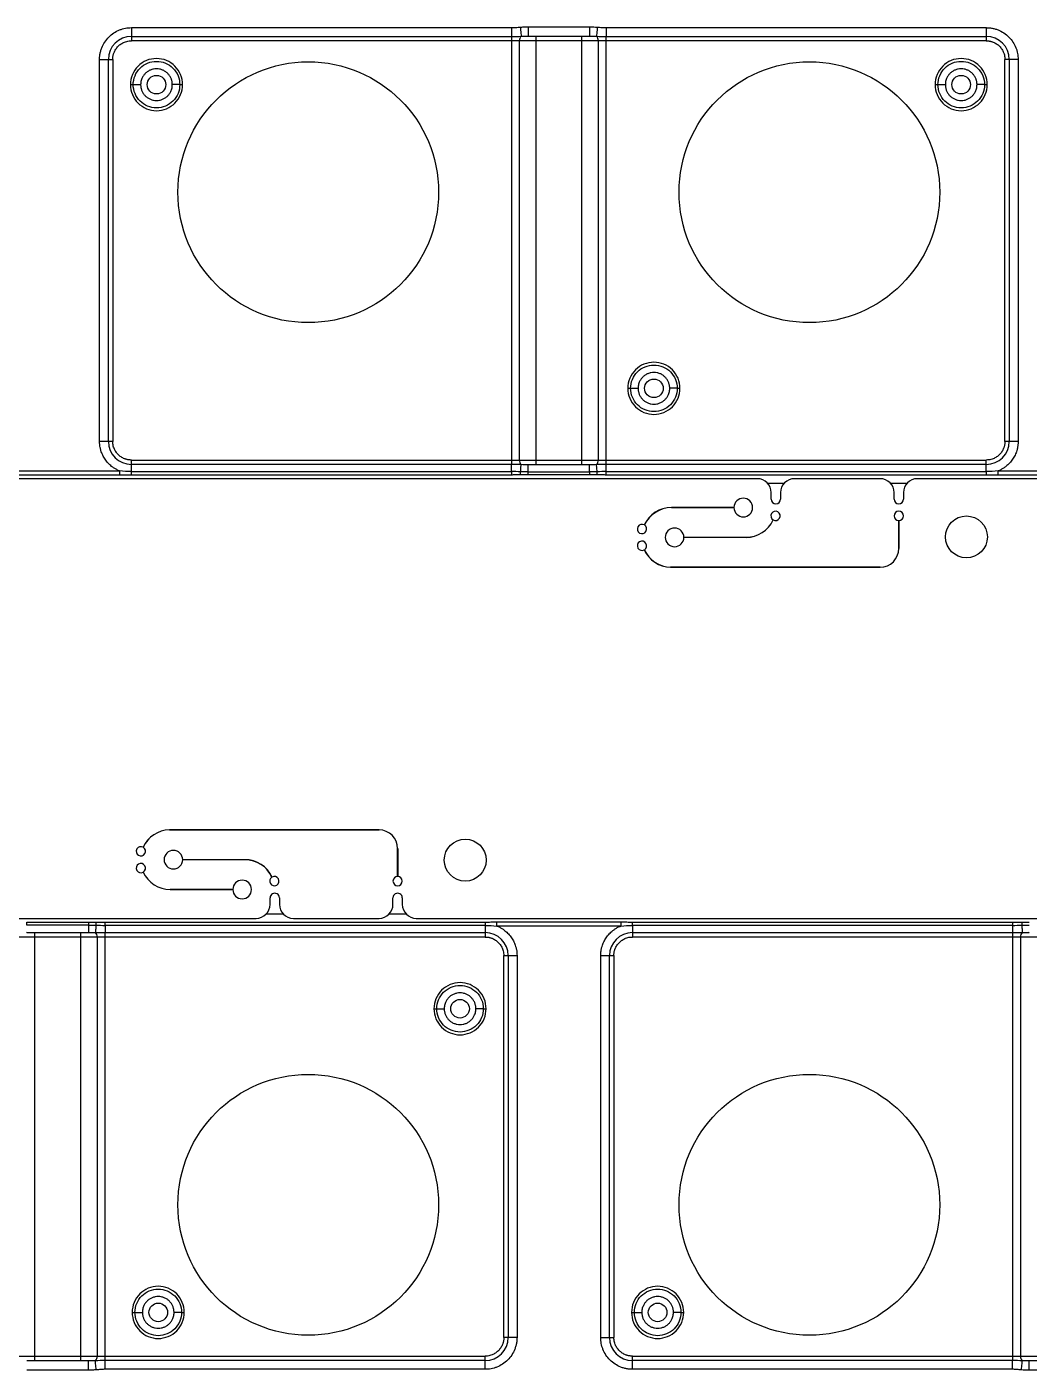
# Model space of a CAD drawing. Header units: millimetres. Extents: x -1 to 1576, y 30 to 633.
# Drawn here: x 572 to 679.6, y 184.6 to 328.8 of the extents above; entities that cross this region are included whole.
import ezdxf

# ---------------------------------------------------------------- set-up
doc = ezdxf.new("R2010")
doc.units = ezdxf.units.MM

msp = doc.modelspace()

# ---------------------------------------------------------------- linework, layer by layer
at = {"color": 7, "linetype": 'Continuous', "lineweight": 25}
for p, q in [((625.82, 328.83), (632.44, 328.83)), ((583.22, 328.75), (624.03, 328.75)), ((583.22, 328.75), (583.22, 327.33)), ((583.22, 327.8), (624.03, 327.8)), ((624.03, 327.8), (624.03, 281.86)), ((625.77, 327.83), (625.82, 327.84)), ((625.82, 327.83), (632.44, 327.83)), ((626.65, 327.83), (626.65, 281.83)), ((631.61, 281.83), (631.61, 327.83)), ((634.23, 328.75), (675.04, 328.75)), ((634.23, 327.8), (675.04, 327.8)), ((634.23, 281.86), (634.23, 327.8)), ((675.04, 328.75), (675.04, 327.33)), ((675.04, 327.33), (583.22, 327.33)), ((624.91, 282.33), (624.91, 327.33)), ((633.36, 327.33), (633.36, 282.33)), ((579.81, 284.33), (579.81, 325.33)), ((579.81, 325.33), (581.22, 325.33)), ((580.75, 284.33), (580.75, 325.33)), ((581.22, 325.33), (581.22, 284.33)), ((678.46, 325.33), (677.04, 325.33)), ((677.04, 284.33), (677.04, 325.33)), ((677.51, 325.33), (677.51, 284.33)), ((678.46, 325.33), (678.46, 284.33)), ((581.22, 284.33), (579.81, 284.33)), ((678.46, 284.33), (677.04, 284.33)), ((583.22, 281.09), (583.22, 282.33)), ((583.22, 282.33), (675.04, 282.33)), ((624.03, 281.86), (583.22, 281.86)), ((625.82, 281.83), (625.77, 281.83)), ((632.44, 281.83), (625.82, 281.83)), ((632.49, 281.83), (632.44, 281.83)), ((675.04, 281.86), (634.23, 281.86)), ((675.04, 281.09), (675.04, 282.33)), ((650.44, 280.33), (560, 280.33)), ((568.66, 281.16), (581.96, 281.16)), ((581.96, 280.72), (568.66, 280.72)), ((583.22, 281.09), (624.03, 281.09)), ((624.03, 280.72), (583.22, 280.72)), ((625.82, 281.06), (632.44, 281.06)), ((632.44, 280.73), (625.82, 280.73)), ((634.23, 281.09), (675.04, 281.09)), ((675.04, 280.72), (634.23, 280.72)), ((653.32, 279.83), (651.56, 279.83)), ((663.64, 280.33), (654.44, 280.33)), ((666.52, 279.83), (664.76, 279.83)), ((758.08, 280.33), (667.64, 280.33)), ((676.3, 281.16), (689.6, 281.16)), ((689.6, 280.72), (676.3, 280.72)), ((651.94, 278.13), (651.94, 278.83)), ((652.94, 278.83), (652.94, 278.13)), ((665.14, 278.13), (665.14, 278.83)), ((666.14, 278.83), (666.14, 278.13)), ((641.22, 277.24), (647.94, 277.24)), ((647.94, 277.23), (641.22, 277.23)), ((665.64, 272.83), (665.64, 275.83)), ((665.65, 275.83), (665.65, 272.83)), ((642.56, 274.04), (649.24, 274.04)), ((649.24, 274.03), (642.56, 274.03)), ((641.13, 270.84), (663.64, 270.84)), ((663.64, 270.83), (641.13, 270.83)), ((587.31, 242.64), (609.82, 242.64)), ((609.82, 242.63), (587.31, 242.63)), ((588.74, 239.44), (595.42, 239.44)), ((595.42, 239.43), (588.74, 239.43)), ((611.82, 237.63), (611.82, 240.63)), ((611.83, 240.63), (611.83, 237.63)), ((587.4, 236.24), (594.12, 236.24)), ((594.12, 236.23), (587.4, 236.23)), ((598.12, 234.63), (598.12, 235.33)), ((599.12, 235.33), (599.12, 234.63)), ((611.32, 234.63), (611.32, 235.33)), ((612.32, 235.33), (612.32, 234.63)), ((597.74, 233.63), (599.5, 233.63)), ((610.94, 233.63), (612.7, 233.63)), ((563.04, 233.13), (596.62, 233.13)), ((572, 232.73), (578.62, 232.73)), ((572, 232.4), (572, 232.73)), ((578.62, 232.4), (572, 232.4)), ((580.41, 232.74), (621.22, 232.74)), ((621.22, 232.38), (580.41, 232.38)), ((600.62, 233.13), (609.82, 233.13)), ((613.82, 233.13), (704.26, 233.13)), ((621.22, 232.38), (621.22, 231.13)), ((622.48, 232.75), (635.78, 232.75)), ((635.78, 232.31), (622.48, 232.31)), ((637.04, 232.74), (677.85, 232.74)), ((677.85, 232.38), (637.04, 232.38)), ((637.04, 232.38), (637.04, 231.13)), ((621.22, 231.13), (565.51, 231.13)), ((571.95, 231.63), (572, 231.64)), ((572, 231.63), (578.62, 231.63)), ((572.83, 231.63), (572.83, 185.63)), ((577.79, 185.63), (577.79, 231.63)), ((578.62, 231.65), (578.72, 231.63)), ((579.54, 231.13), (579.54, 186.13)), ((580.41, 231.6), (621.22, 231.6)), ((580.41, 185.66), (580.41, 231.6)), ((637.04, 231.6), (677.85, 231.6)), ((728.86, 231.13), (637.04, 231.13)), ((677.85, 231.6), (677.85, 185.66)), ((678.73, 186.13), (678.73, 231.13)), ((679.59, 231.63), (679.64, 231.64)), ((623.22, 229.13), (624.64, 229.13)), ((623.22, 188.13), (623.22, 229.13)), ((623.69, 229.13), (623.69, 188.13)), ((624.64, 229.13), (624.64, 188.13)), ((633.63, 188.13), (633.63, 229.13)), ((633.63, 229.13), (635.04, 229.13)), ((634.57, 188.13), (634.57, 229.13)), ((635.04, 229.13), (635.04, 188.13)), ((624.64, 188.13), (623.22, 188.13)), ((633.63, 188.13), (635.04, 188.13)), ((529.4, 186.13), (621.22, 186.13)), ((621.22, 184.72), (621.22, 186.13)), ((637.04, 184.72), (637.04, 186.13)), ((637.04, 186.13), (728.86, 186.13)), ((578.62, 185.63), (572, 185.63)), ((578.62, 184.63), (572, 184.63)), ((578.67, 185.63), (578.62, 185.63)), ((621.22, 185.66), (580.41, 185.66)), ((621.22, 184.72), (580.41, 184.72)), ((677.85, 185.66), (637.04, 185.66)), ((677.85, 184.72), (637.04, 184.72)), ((686.26, 185.63), (679.64, 185.63)), ((686.26, 184.63), (679.64, 184.63))]:
    msp.add_line(p, q, dxfattribs=at)
for centre, radius in [((602.22, 311.08), 14), ((656.04, 311.08), 14), ((672.9, 274.08), 2.25), ((619.08, 239.38), 2.25), ((602.22, 202.38), 14), ((656.04, 202.38), 14)]:
    msp.add_circle(centre, radius, dxfattribs=at)
at = {"color": 130}
for centre in [(585.92, 322.63), (672.34, 322.63), (639.34, 290.03)]:
    msp.add_circle(centre, 1, dxfattribs=at)
at = {"color": 141}
for centre in [(618.52, 223.43), (586.11, 190.83), (639.74, 190.83)]:
    msp.add_circle(centre, 1, dxfattribs=at)
at = {"color": 7, "linetype": 'Continuous', "lineweight": 25}
for centre, radius, start, end in [((583.22, 325.33), 2.47, 90, 180), ((625.46, 327.41), 0.562, 132.435, 187.8232), ((632.8, 327.41), 0.562, 352.1767, 47.5651), ((675.04, 325.33), 2.47, 0, 90), ((583.22, 284.33), 2.47, 180, 270), ((675.04, 284.33), 2.47, 270, 360), ((625.46, 282.26), 0.562, 172.1767, 227.5651), ((632.8, 282.26), 0.562, 312.435, 7.8232), ((650.44, 278.83), 1.5, 0, 90), ((654.44, 278.83), 1.5, 90, 180), ((663.64, 278.83), 1.5, 0, 90), ((667.64, 278.83), 1.5, 90, 180), ((641.22, 274.03), 3.2, 90.0002, 155.3911), ((641.22, 274.03), 3.19, 90.0002, 155.4086), ((648.94, 277.23), 1, 180.2864, 179.714), ((652.44, 278.13), 0.5, 180, 360), ((665.64, 278.13), 0.5, 180, 360), ((638.06, 274.93), 0.5, 60.4208, 59.27), ((649.24, 277.23), 3.2, 270.0002, 335.3842), ((649.24, 277.23), 3.19, 270.0002, 335.4017), ((652.4, 276.33), 0.5, 240.4, 239.2487), ((665.64, 276.33), 0.5, 270.573, 269.427), ((641.56, 274.03), 1, 0.2867, 359.7138), ((638.06, 273.13), 0.5, 300.7523, 299.6009), ((641.22, 274.03), 3.21, 204.6144, 268.4153), ((641.22, 274.03), 3.2, 204.597, 268.4128), ((663.64, 272.83), 2, 270, 0), ((663.64, 272.83), 2, 270, 360), ((587.4, 239.43), 3.21, 91.5822, 155.3856), ((587.4, 239.43), 3.2, 91.5847, 155.403), ((609.82, 240.63), 2, 0, 90), ((609.82, 240.63), 2, 360, 90), ((584.24, 240.33), 0.5, 60.3991, 59.2477), ((587.74, 239.43), 1, 0.2862, 359.7133), ((595.42, 236.23), 3.2, 24.6158, 89.9998), ((595.42, 236.23), 3.19, 24.5983, 89.9998), ((584.24, 238.53), 0.5, 300.73, 299.5792), ((587.4, 239.43), 3.2, 204.6089, 269.9998), ((587.4, 239.43), 3.19, 204.5914, 269.9998), ((595.12, 236.23), 1, 180.286, 179.7136), ((598.58, 237.13), 0.5, 120.7513, 119.6), ((611.82, 237.13), 0.5, 90.573, 89.427), ((598.62, 235.33), 0.5, 359.9998, 180), ((611.82, 235.33), 0.5, 359.9998, 180), ((596.62, 234.63), 1.5, 270, 360), ((600.62, 234.63), 1.5, 180, 270), ((609.82, 234.63), 1.5, 270, 360), ((613.82, 234.63), 1.5, 180, 270), ((578.98, 231.21), 0.562, 352.1767, 47.5651), ((621.22, 229.13), 2.47, 0, 90), ((637.04, 229.13), 2.47, 90, 180), ((679.28, 231.21), 0.562, 132.435, 187.8232), ((621.22, 188.13), 2.47, 270, 360), ((637.04, 188.13), 2.47, 180, 270), ((578.98, 186.06), 0.562, 312.435, 7.8232), ((679.28, 186.06), 0.562, 172.1767, 227.5651)]:
    msp.add_arc(centre, radius, start, end, dxfattribs=at)
for points, knots in [([(624.03, 328.75), (624.11, 328.75), (624.27, 328.75), (624.5, 328.76), (624.75, 328.79), (624.92, 328.8), (625, 328.81)], [0, 0, 0, 0, 0.232371, 0.485289, 0.737412, 1, 1, 1, 1]), ([(625, 328.81), (625.06, 328.81), (625.18, 328.82), (625.37, 328.83), (625.59, 328.83), (625.74, 328.83), (625.82, 328.83)], [0, 0, 0, 0, 0.207871, 0.443757, 0.707773, 1, 1, 1, 1]), ([(625, 328.81), (625.02, 328.57), (625.04, 328.34), (625.07, 327.99), (625.08, 327.86), (625.08, 327.82)], [0, 0, 0, 0, 0.5, 0.5, 1, 1, 1, 1]), ([(625.82, 328.83), (625.82, 328.57), (625.82, 328.31), (625.82, 327.94), (625.82, 327.83), (625.82, 327.83)], [0, 0, 0, 0, 0.5, 0.5, 1, 1, 1, 1]), ([(632.44, 328.83), (632.59, 328.83), (632.87, 328.83), (633.14, 328.81), (633.26, 328.81)], [0, 0, 0, 0, 0.556213, 1, 1, 1, 1]), ([(632.44, 328.83), (632.44, 328.7), (632.44, 328.57), (632.44, 328.33), (632.44, 328.22), (632.44, 328.03), (632.44, 327.96), (632.44, 327.86), (632.44, 327.83), (632.44, 327.83)], [0, 0, 0, 0, 0.25, 0.25, 0.5, 0.5, 0.75, 0.75, 1, 1, 1, 1]), ([(633.26, 328.81), (633.24, 328.57), (633.22, 328.34), (633.19, 327.99), (633.18, 327.86), (633.18, 327.82)], [0, 0, 0, 0, 0.5, 0.5, 1, 1, 1, 1]), ([(633.26, 328.81), (633.34, 328.8), (633.51, 328.79), (633.76, 328.76), (634, 328.75), (634.15, 328.75), (634.23, 328.75)], [0, 0, 0, 0, 0.2627497, 0.5148513, 0.7674746, 1, 1, 1, 1]), ([(579.81, 325.33), (579.81, 325.39), (579.81, 325.52), (579.82, 325.7), (579.85, 325.88), (579.88, 326.06), (579.93, 326.24), (579.98, 326.42), (580.1, 326.75), (580.35, 327.22), (580.79, 327.76), (581.33, 328.21), (581.84, 328.47), (582.27, 328.62), (582.58, 328.69), (582.9, 328.74), (583.11, 328.74), (583.22, 328.75)], [0, 0, 0, 0, 0.034552, 0.068858, 0.103016, 0.137128, 0.171294, 0.205615, 0.240191, 0.37006, 0.500029, 0.629897, 0.759866, 0.820152, 0.879909, 0.939678, 1, 1, 1, 1]), ([(624.03, 328.75), (624.03, 328.54), (624.03, 328.34), (624.03, 328), (624.03, 327.87), (624.03, 327.8)], [0, 0, 0, 0, 0.5, 0.5, 1, 1, 1, 1]), ([(634.23, 328.75), (634.23, 328.54), (634.23, 328.34), (634.23, 328), (634.23, 327.87), (634.23, 327.8)], [0, 0, 0, 0, 0.5, 0.5, 1, 1, 1, 1]), ([(675.04, 328.75), (675.1, 328.75), (675.23, 328.74), (675.41, 328.73), (675.59, 328.7), (675.77, 328.67), (675.95, 328.63), (676.12, 328.57), (676.46, 328.45), (676.93, 328.21), (677.47, 327.76), (677.92, 327.22), (678.18, 326.71), (678.33, 326.29), (678.4, 325.97), (678.45, 325.66), (678.45, 325.44), (678.46, 325.33)], [0, 0, 0, 0, 0.034552, 0.068858, 0.103016, 0.137128, 0.171294, 0.205615, 0.240191, 0.37006, 0.500029, 0.629897, 0.759866, 0.820152, 0.879909, 0.939678, 1, 1, 1, 1]), ([(581.22, 325.33), (581.22, 325.38), (581.22, 325.46), (581.24, 325.58), (581.25, 325.71), (581.28, 325.83), (581.32, 325.95), (581.39, 326.16), (581.54, 326.44), (581.8, 326.76), (582.11, 327.02), (582.43, 327.18), (582.72, 327.28), (582.97, 327.32), (583.14, 327.33), (583.22, 327.33)], [0, 0, 0, 0, 0.0402761, 0.0802426, 0.1200582, 0.159883, 0.1998773, 0.2401994, 0.3700431, 0.5000574, 0.6299012, 0.7599156, 0.8401208, 0.919721, 1, 1, 1, 1]), ([(675.04, 327.33), (675.08, 327.33), (675.17, 327.33), (675.29, 327.32), (675.42, 327.3), (675.54, 327.27), (675.66, 327.24), (675.87, 327.16), (676.15, 327.02), (676.46, 326.76), (676.72, 326.44), (676.89, 326.12), (676.98, 325.83), (677.03, 325.58), (677.04, 325.42), (677.04, 325.33)], [0, 0, 0, 0, 0.0402761, 0.0802426, 0.1200582, 0.159883, 0.1998773, 0.2401994, 0.3700431, 0.5000574, 0.6299012, 0.7599156, 0.8401208, 0.919721, 1, 1, 1, 1]), ([(588.72, 322.63), (588.72, 323), (588.65, 323.37), (588.37, 324.04), (588.16, 324.35), (587.64, 324.87), (587.33, 325.08), (586.65, 325.36), (586.29, 325.43), (585.55, 325.43), (585.19, 325.36), (584.51, 325.08), (584.2, 324.87), (583.68, 324.35), (583.47, 324.04), (583.19, 323.37), (583.12, 323), (583.12, 322.63)], [0, 0, 0, 0, 0.125, 0.125, 0.25, 0.25, 0.375, 0.375, 0.5, 0.5, 0.625, 0.625, 0.75, 0.75, 0.875, 0.875, 1, 1, 1, 1]), ([(583.42, 322.63), (583.42, 322.96), (583.49, 323.29), (583.74, 323.89), (583.92, 324.17), (584.38, 324.63), (584.66, 324.82), (585.27, 325.07), (585.59, 325.13), (586.25, 325.13), (586.58, 325.07), (587.18, 324.82), (587.46, 324.63), (587.92, 324.17), (588.11, 323.89), (588.36, 323.29), (588.42, 322.96), (588.42, 322.63)], [0, 0, 0, 0, 0.125, 0.125, 0.25, 0.25, 0.375, 0.375, 0.5, 0.5, 0.625, 0.625, 0.75, 0.75, 0.875, 0.875, 1, 1, 1, 1]), ([(675.14, 322.63), (675.14, 323), (675.07, 323.37), (674.79, 324.04), (674.58, 324.35), (674.06, 324.87), (673.75, 325.08), (673.07, 325.36), (672.71, 325.43), (671.97, 325.43), (671.61, 325.36), (670.93, 325.08), (670.62, 324.87), (670.1, 324.35), (669.89, 324.04), (669.61, 323.37), (669.54, 323), (669.54, 322.63)], [0, 0, 0, 0, 0.125, 0.125, 0.25, 0.25, 0.375, 0.375, 0.5, 0.5, 0.625, 0.625, 0.75, 0.75, 0.875, 0.875, 1, 1, 1, 1]), ([(669.84, 322.63), (669.84, 322.96), (669.91, 323.29), (670.16, 323.89), (670.34, 324.17), (670.8, 324.63), (671.08, 324.82), (671.69, 325.07), (672.01, 325.13), (672.67, 325.13), (673, 325.07), (673.6, 324.82), (673.88, 324.63), (674.34, 324.17), (674.53, 323.89), (674.78, 323.29), (674.84, 322.96), (674.84, 322.63)], [0, 0, 0, 0, 0.125, 0.125, 0.25, 0.25, 0.375, 0.375, 0.5, 0.5, 0.625, 0.625, 0.75, 0.75, 0.875, 0.875, 1, 1, 1, 1]), ([(587.62, 322.63), (587.62, 322.68), (587.62, 322.77), (587.6, 322.9), (587.58, 323.03), (587.54, 323.16), (587.47, 323.35), (587.34, 323.58), (587.13, 323.84), (586.87, 324.06), (586.58, 324.21), (586.26, 324.31), (585.92, 324.34), (585.59, 324.31), (585.27, 324.21), (584.97, 324.06), (584.71, 323.84), (584.5, 323.58), (584.36, 323.32), (584.27, 323.07), (584.23, 322.86), (584.22, 322.71), (584.22, 322.63)], [0, 0, 0, 0, 0.025179, 0.05013, 0.075011, 0.099978, 0.125186, 0.187587, 0.250092, 0.312501, 0.375011, 0.437474, 0.50004, 0.562505, 0.625066, 0.687464, 0.749971, 0.812374, 0.874873, 0.916678, 0.958145, 1, 1, 1, 1]), ([(674.04, 322.63), (674.04, 322.68), (674.04, 322.77), (674.02, 322.9), (674, 323.03), (673.96, 323.16), (673.89, 323.35), (673.76, 323.58), (673.55, 323.84), (673.29, 324.06), (673, 324.21), (672.68, 324.31), (672.34, 324.34), (672.01, 324.31), (671.69, 324.21), (671.39, 324.06), (671.13, 323.84), (670.92, 323.58), (670.78, 323.32), (670.69, 323.07), (670.65, 322.86), (670.64, 322.71), (670.64, 322.63)], [0, 0, 0, 0, 0.025179, 0.05013, 0.075011, 0.099978, 0.125186, 0.187587, 0.250092, 0.312501, 0.37501, 0.437474, 0.50004, 0.562505, 0.625066, 0.687464, 0.749971, 0.812374, 0.874873, 0.916678, 0.958145, 1, 1, 1, 1]), ([(583.12, 322.63), (583.2, 322.63), (583.28, 322.63), (583.39, 322.63), (583.42, 322.63), (583.42, 322.63)], [0, 0, 0, 0, 0.5, 0.5, 1, 1, 1, 1]), ([(583.12, 322.63), (583.12, 322.27), (583.19, 321.9), (583.47, 321.22), (583.68, 320.91), (584.2, 320.39), (584.51, 320.19), (585.19, 319.91), (585.55, 319.83), (586.29, 319.83), (586.65, 319.91), (587.33, 320.19), (587.64, 320.39), (588.16, 320.91), (588.37, 321.22), (588.65, 321.9), (588.72, 322.27), (588.72, 322.63)], [0, 0, 0, 0, 0.125, 0.125, 0.25, 0.25, 0.375, 0.375, 0.5, 0.5, 0.625, 0.625, 0.75, 0.75, 0.875, 0.875, 1, 1, 1, 1]), ([(588.42, 322.63), (588.42, 322.31), (588.36, 321.98), (588.11, 321.37), (587.92, 321.1), (587.46, 320.63), (587.18, 320.45), (586.58, 320.2), (586.25, 320.13), (585.59, 320.13), (585.27, 320.2), (584.66, 320.45), (584.38, 320.63), (583.92, 321.1), (583.74, 321.37), (583.49, 321.98), (583.42, 322.31), (583.42, 322.63)], [0, 0, 0, 0, 0.125, 0.125, 0.25, 0.25, 0.375, 0.375, 0.5, 0.5, 0.625, 0.625, 0.75, 0.75, 0.875, 0.875, 1, 1, 1, 1]), ([(583.42, 322.63), (583.42, 322.63), (583.51, 322.63), (583.8, 322.63), (584.01, 322.63), (584.22, 322.63)], [0, 0, 0, 0, 0.5, 0.5, 1, 1, 1, 1]), ([(584.22, 322.63), (584.22, 322.59), (584.22, 322.5), (584.24, 322.37), (584.27, 322.24), (584.3, 322.11), (584.37, 321.92), (584.5, 321.68), (584.71, 321.42), (584.97, 321.21), (585.27, 321.05), (585.59, 320.95), (585.92, 320.92), (586.25, 320.95), (586.58, 321.05), (586.87, 321.21), (587.13, 321.42), (587.34, 321.68), (587.48, 321.95), (587.57, 322.19), (587.61, 322.41), (587.62, 322.56), (587.62, 322.63)], [0, 0, 0, 0, 0.025108, 0.050018, 0.074887, 0.09987, 0.125122, 0.187514, 0.250079, 0.312484, 0.374988, 0.437452, 0.500017, 0.562482, 0.625047, 0.687453, 0.749962, 0.812367, 0.874868, 0.916676, 0.958145, 1, 1, 1, 1]), ([(588.42, 322.63), (588.42, 322.63), (588.33, 322.63), (588.04, 322.63), (587.83, 322.63), (587.62, 322.63)], [0, 0, 0, 0, 0.5, 0.5, 1, 1, 1, 1]), ([(588.42, 322.63), (588.42, 322.63), (588.45, 322.63), (588.56, 322.63), (588.64, 322.63), (588.72, 322.63)], [0, 0, 0, 0, 0.5, 0.5, 1, 1, 1, 1]), ([(669.54, 322.63), (669.54, 322.27), (669.61, 321.9), (669.89, 321.22), (670.1, 320.91), (670.62, 320.39), (670.93, 320.19), (671.61, 319.91), (671.97, 319.83), (672.71, 319.83), (673.07, 319.91), (673.75, 320.19), (674.06, 320.39), (674.58, 320.91), (674.79, 321.22), (675.07, 321.9), (675.14, 322.27), (675.14, 322.63)], [0, 0, 0, 0, 0.125, 0.125, 0.25, 0.25, 0.375, 0.375, 0.5, 0.5, 0.625, 0.625, 0.75, 0.75, 0.875, 0.875, 1, 1, 1, 1]), ([(669.54, 322.63), (669.62, 322.63), (669.7, 322.63), (669.81, 322.63), (669.84, 322.63), (669.84, 322.63)], [0, 0, 0, 0, 0.5, 0.5, 1, 1, 1, 1]), ([(674.84, 322.63), (674.84, 322.31), (674.78, 321.98), (674.53, 321.37), (674.34, 321.1), (673.88, 320.63), (673.6, 320.45), (673, 320.2), (672.67, 320.13), (672.01, 320.13), (671.69, 320.2), (671.08, 320.45), (670.8, 320.63), (670.34, 321.1), (670.16, 321.37), (669.91, 321.98), (669.84, 322.31), (669.84, 322.63)], [0, 0, 0, 0, 0.125, 0.125, 0.25, 0.25, 0.375, 0.375, 0.5, 0.5, 0.625, 0.625, 0.75, 0.75, 0.875, 0.875, 1, 1, 1, 1]), ([(669.84, 322.63), (669.84, 322.63), (669.93, 322.63), (670.22, 322.63), (670.43, 322.63), (670.64, 322.63)], [0, 0, 0, 0, 0.5, 0.5, 1, 1, 1, 1]), ([(670.64, 322.63), (670.64, 322.59), (670.64, 322.5), (670.66, 322.37), (670.69, 322.24), (670.72, 322.11), (670.79, 321.92), (670.92, 321.68), (671.13, 321.42), (671.39, 321.21), (671.69, 321.05), (672.01, 320.95), (672.34, 320.92), (672.67, 320.95), (673, 321.05), (673.29, 321.21), (673.55, 321.42), (673.76, 321.68), (673.9, 321.95), (673.99, 322.19), (674.03, 322.41), (674.04, 322.56), (674.04, 322.63)], [0, 0, 0, 0, 0.025108, 0.050018, 0.074887, 0.09987, 0.125122, 0.187514, 0.250079, 0.312484, 0.374988, 0.437452, 0.500017, 0.562482, 0.625047, 0.687453, 0.749962, 0.812367, 0.874868, 0.916676, 0.958145, 1, 1, 1, 1]), ([(674.84, 322.63), (674.84, 322.63), (674.75, 322.63), (674.46, 322.63), (674.25, 322.63), (674.04, 322.63)], [0, 0, 0, 0, 0.5, 0.5, 1, 1, 1, 1]), ([(674.84, 322.63), (674.84, 322.63), (674.87, 322.63), (674.98, 322.63), (675.06, 322.63), (675.14, 322.63)], [0, 0, 0, 0, 0.5, 0.5, 1, 1, 1, 1]), ([(642.14, 290.03), (642.14, 290.4), (642.07, 290.77), (641.79, 291.44), (641.58, 291.75), (641.06, 292.27), (640.75, 292.48), (640.07, 292.76), (639.71, 292.83), (638.97, 292.83), (638.61, 292.76), (637.93, 292.48), (637.62, 292.27), (637.1, 291.75), (636.89, 291.44), (636.61, 290.77), (636.54, 290.4), (636.54, 290.03)], [0, 0, 0, 0, 0.125, 0.125, 0.25, 0.25, 0.375, 0.375, 0.5, 0.5, 0.625, 0.625, 0.75, 0.75, 0.875, 0.875, 1, 1, 1, 1]), ([(636.84, 290.03), (636.84, 290.36), (636.91, 290.69), (637.16, 291.29), (637.34, 291.57), (637.8, 292.03), (638.08, 292.22), (638.69, 292.47), (639.01, 292.53), (639.67, 292.53), (640, 292.47), (640.6, 292.22), (640.88, 292.03), (641.34, 291.57), (641.53, 291.29), (641.78, 290.69), (641.84, 290.36), (641.84, 290.03)], [0, 0, 0, 0, 0.125, 0.125, 0.25, 0.25, 0.375, 0.375, 0.5, 0.5, 0.625, 0.625, 0.75, 0.75, 0.875, 0.875, 1, 1, 1, 1]), ([(641.04, 290.03), (641.04, 290.08), (641.04, 290.17), (641.02, 290.3), (641, 290.43), (640.96, 290.56), (640.89, 290.75), (640.76, 290.98), (640.55, 291.24), (640.29, 291.46), (640, 291.61), (639.68, 291.71), (639.34, 291.74), (639.01, 291.71), (638.69, 291.61), (638.39, 291.46), (638.13, 291.24), (637.92, 290.98), (637.78, 290.72), (637.69, 290.47), (637.65, 290.26), (637.64, 290.11), (637.64, 290.03)], [0, 0, 0, 0, 0.025179, 0.05013, 0.075011, 0.099978, 0.125186, 0.187587, 0.250092, 0.312501, 0.37501, 0.437474, 0.50004, 0.562505, 0.625066, 0.687464, 0.749971, 0.812374, 0.874873, 0.916678, 0.958145, 1, 1, 1, 1]), ([(636.54, 290.03), (636.54, 289.67), (636.61, 289.3), (636.89, 288.62), (637.1, 288.31), (637.62, 287.79), (637.93, 287.59), (638.61, 287.31), (638.97, 287.23), (639.71, 287.23), (640.07, 287.31), (640.75, 287.59), (641.06, 287.79), (641.58, 288.31), (641.79, 288.62), (642.07, 289.3), (642.14, 289.67), (642.14, 290.03)], [0, 0, 0, 0, 0.125, 0.125, 0.25, 0.25, 0.375, 0.375, 0.5, 0.5, 0.625, 0.625, 0.75, 0.75, 0.875, 0.875, 1, 1, 1, 1]), ([(636.54, 290.03), (636.62, 290.03), (636.7, 290.03), (636.81, 290.03), (636.84, 290.03), (636.84, 290.03)], [0, 0, 0, 0, 0.5, 0.5, 1, 1, 1, 1]), ([(641.84, 290.03), (641.84, 289.71), (641.78, 289.38), (641.53, 288.77), (641.34, 288.5), (640.88, 288.03), (640.6, 287.85), (640, 287.6), (639.67, 287.53), (639.01, 287.53), (638.69, 287.6), (638.08, 287.85), (637.8, 288.03), (637.34, 288.5), (637.16, 288.77), (636.91, 289.38), (636.84, 289.71), (636.84, 290.03)], [0, 0, 0, 0, 0.125, 0.125, 0.25, 0.25, 0.375, 0.375, 0.5, 0.5, 0.625, 0.625, 0.75, 0.75, 0.875, 0.875, 1, 1, 1, 1]), ([(636.84, 290.03), (636.84, 290.03), (636.93, 290.03), (637.22, 290.03), (637.43, 290.03), (637.64, 290.03)], [0, 0, 0, 0, 0.5, 0.5, 1, 1, 1, 1]), ([(637.64, 290.03), (637.64, 289.99), (637.64, 289.9), (637.66, 289.77), (637.69, 289.64), (637.72, 289.51), (637.79, 289.32), (637.92, 289.08), (638.13, 288.82), (638.39, 288.61), (638.69, 288.45), (639.01, 288.35), (639.34, 288.32), (639.67, 288.35), (640, 288.45), (640.29, 288.61), (640.55, 288.82), (640.76, 289.08), (640.9, 289.35), (640.99, 289.59), (641.03, 289.81), (641.04, 289.96), (641.04, 290.03)], [0, 0, 0, 0, 0.025108, 0.050018, 0.074887, 0.09987, 0.125122, 0.187514, 0.250079, 0.312484, 0.374988, 0.437452, 0.500017, 0.562482, 0.625047, 0.687453, 0.749962, 0.812367, 0.874868, 0.916676, 0.958145, 1, 1, 1, 1]), ([(641.84, 290.03), (641.84, 290.03), (641.75, 290.03), (641.46, 290.03), (641.25, 290.03), (641.04, 290.03)], [0, 0, 0, 0, 0.5, 0.5, 1, 1, 1, 1]), ([(641.84, 290.03), (641.84, 290.03), (641.75, 290.03), (641.46, 290.03), (641.25, 290.03), (641.04, 290.03)], [0, 0, 0, 0, 0.5, 0.5, 1, 1, 1, 1]), ([(641.84, 290.03), (641.84, 290.03), (641.87, 290.03), (641.98, 290.03), (642.06, 290.03), (642.14, 290.03)], [0, 0, 0, 0, 0.5, 0.5, 1, 1, 1, 1]), ([(581.96, 281.16), (581.91, 281.18), (581.81, 281.22), (581.66, 281.3), (581.51, 281.37), (581.37, 281.46), (581.23, 281.55), (581.01, 281.73), (580.71, 282), (580.39, 282.41), (580.13, 282.86), (579.96, 283.29), (579.87, 283.67), (579.82, 284), (579.81, 284.22), (579.81, 284.33)], [0, 0, 0, 0, 0.040883, 0.08158, 0.122187, 0.162802, 0.203521, 0.244441, 0.372171, 0.500035, 0.627766, 0.75563, 0.837187, 0.918385, 1, 1, 1, 1]), ([(583.22, 282.33), (583.18, 282.33), (583.09, 282.34), (582.97, 282.35), (582.85, 282.37), (582.72, 282.39), (582.6, 282.43), (582.4, 282.5), (582.11, 282.65), (581.8, 282.91), (581.54, 283.23), (581.37, 283.55), (581.28, 283.83), (581.23, 284.08), (581.22, 284.25), (581.22, 284.33)], [0, 0, 0, 0, 0.0402761, 0.0802426, 0.1200582, 0.159883, 0.1998773, 0.2401994, 0.3700431, 0.5000574, 0.6299012, 0.7599156, 0.8401208, 0.919721, 1, 1, 1, 1]), ([(677.04, 284.33), (677.04, 284.29), (677.04, 284.21), (677.03, 284.08), (677.01, 283.96), (676.98, 283.84), (676.94, 283.72), (676.87, 283.51), (676.73, 283.23), (676.46, 282.91), (676.15, 282.65), (675.83, 282.48), (675.54, 282.39), (675.29, 282.34), (675.13, 282.34), (675.04, 282.33)], [0, 0, 0, 0, 0.040276, 0.080243, 0.120058, 0.159883, 0.199877, 0.240199, 0.370043, 0.500057, 0.629901, 0.759916, 0.840121, 0.919721, 1, 1, 1, 1]), ([(678.46, 284.33), (678.45, 284.28), (678.45, 284.17), (678.44, 284), (678.42, 283.84), (678.39, 283.67), (678.36, 283.51), (678.28, 283.24), (678.14, 282.86), (677.88, 282.41), (677.55, 282), (677.21, 281.69), (676.89, 281.46), (676.61, 281.29), (676.4, 281.2), (676.3, 281.16)], [0, 0, 0, 0, 0.040883, 0.08158, 0.122187, 0.162802, 0.203521, 0.244441, 0.372171, 0.500035, 0.627766, 0.75563, 0.837187, 0.918385, 1, 1, 1, 1]), ([(624.03, 281.09), (624.03, 281.26), (624.03, 281.43), (624.03, 281.7), (624.03, 281.8), (624.03, 281.86)], [0, 0, 0, 0, 0.5, 0.5, 1, 1, 1, 1]), ([(625.02, 281.07), (625.04, 281.26), (625.05, 281.44), (625.07, 281.72), (625.08, 281.81), (625.08, 281.84)], [0, 0, 0, 0, 0.5, 0.5, 1, 1, 1, 1]), ([(625.82, 281.06), (625.82, 281.28), (625.82, 281.48), (625.82, 281.76), (625.82, 281.83), (625.82, 281.83)], [0, 0, 0, 0, 0.5, 0.5, 1, 1, 1, 1]), ([(632.44, 281.06), (632.44, 281.28), (632.44, 281.48), (632.44, 281.76), (632.44, 281.83), (632.44, 281.83)], [0, 0, 0, 0, 0.5, 0.5, 1, 1, 1, 1]), ([(633.24, 281.07), (633.23, 281.26), (633.21, 281.44), (633.19, 281.72), (633.18, 281.81), (633.18, 281.84)], [0, 0, 0, 0, 0.5, 0.5, 1, 1, 1, 1]), ([(634.23, 281.09), (634.23, 281.26), (634.23, 281.43), (634.23, 281.7), (634.23, 281.8), (634.23, 281.86)], [0, 0, 0, 0, 0.5, 0.5, 1, 1, 1, 1]), ([(581.96, 281.16), (581.96, 281.07), (581.96, 280.98), (581.96, 280.82), (581.96, 280.76), (581.96, 280.72)], [0, 0, 0, 0, 0.5, 0.5, 1, 1, 1, 1]), ([(583.22, 280.72), (583.13, 280.72), (582.92, 280.72), (582.59, 280.72), (582.26, 280.72), (582.05, 280.72), (581.96, 280.72)], [0, 0, 0, 0, 0.2213782, 0.4921635, 0.7995003, 1, 1, 1, 1]), ([(625.03, 280.73), (624.84, 280.73), (624.5, 280.73), (624.17, 280.73), (624.03, 280.72)], [0, 0, 0, 0, 0.580575, 1, 1, 1, 1]), ([(625.82, 280.73), (625.67, 280.73), (625.41, 280.73), (625.15, 280.73), (625.03, 280.73)], [0, 0, 0, 0, 0.548125, 1, 1, 1, 1]), ([(633.23, 280.73), (633.11, 280.73), (632.85, 280.73), (632.59, 280.73), (632.44, 280.73)], [0, 0, 0, 0, 0.452244, 1, 1, 1, 1]), ([(634.23, 280.72), (634.09, 280.73), (633.76, 280.73), (633.43, 280.73), (633.23, 280.73)], [0, 0, 0, 0, 0.420474, 1, 1, 1, 1]), ([(676.3, 280.72), (676.22, 280.72), (676, 280.72), (675.68, 280.72), (675.34, 280.72), (675.13, 280.72), (675.04, 280.72)], [0, 0, 0, 0, 0.200515, 0.50786, 0.778848, 1, 1, 1, 1]), ([(676.3, 280.72), (676.3, 280.76), (676.3, 280.82), (676.3, 280.98), (676.3, 281.07), (676.3, 281.16)], [0, 0, 0, 0, 0.5, 0.5, 1, 1, 1, 1]), ([(578.62, 232.73), (578.77, 232.73), (579.03, 232.73), (579.29, 232.74), (579.41, 232.74)], [0, 0, 0, 0, 0.548125, 1, 1, 1, 1]), ([(578.62, 232.4), (578.62, 232.18), (578.62, 231.99), (578.62, 231.71), (578.62, 231.63), (578.62, 231.63)], [0, 0, 0, 0, 0.5, 0.5, 1, 1, 1, 1]), ([(579.42, 232.39), (579.41, 232.2), (579.39, 232.02), (579.37, 231.75), (579.36, 231.66), (579.36, 231.62)], [0, 0, 0, 0, 0.5, 0.5, 1, 1, 1, 1]), ([(579.41, 232.74), (579.61, 232.74), (579.94, 232.74), (580.27, 232.74), (580.41, 232.74)], [0, 0, 0, 0, 0.580575, 1, 1, 1, 1]), ([(580.41, 232.38), (580.41, 232.2), (580.41, 232.04), (580.41, 231.77), (580.41, 231.66), (580.41, 231.6)], [0, 0, 0, 0, 0.5, 0.5, 1, 1, 1, 1]), ([(621.22, 232.74), (621.31, 232.74), (621.52, 232.74), (621.86, 232.74), (622.18, 232.75), (622.4, 232.75), (622.48, 232.75)], [0, 0, 0, 0, 0.221378, 0.492164, 0.7995, 1, 1, 1, 1]), ([(622.48, 232.31), (622.48, 232.4), (622.48, 232.49), (622.48, 232.64), (622.48, 232.71), (622.48, 232.75)], [0, 0, 0, 0, 0.5, 0.5, 1, 1, 1, 1]), ([(622.48, 232.31), (622.53, 232.29), (622.63, 232.24), (622.78, 232.17), (622.93, 232.09), (623.07, 232.01), (623.21, 231.91), (623.43, 231.74), (623.73, 231.47), (624.06, 231.06), (624.32, 230.61), (624.48, 230.18), (624.58, 229.79), (624.63, 229.46), (624.63, 229.24), (624.64, 229.13)], [0, 0, 0, 0, 0.040883, 0.08158, 0.122187, 0.162802, 0.203521, 0.244441, 0.372171, 0.500035, 0.627766, 0.75563, 0.837187, 0.918385, 1, 1, 1, 1]), ([(633.63, 229.13), (633.63, 229.19), (633.63, 229.3), (633.64, 229.46), (633.66, 229.63), (633.69, 229.79), (633.73, 229.95), (633.8, 230.23), (633.95, 230.61), (634.21, 231.06), (634.53, 231.47), (634.87, 231.78), (635.19, 232.01), (635.48, 232.18), (635.68, 232.26), (635.78, 232.31)], [0, 0, 0, 0, 0.040883, 0.08158, 0.122187, 0.162802, 0.203521, 0.244441, 0.372171, 0.500035, 0.627766, 0.75563, 0.837187, 0.918385, 1, 1, 1, 1]), ([(635.78, 232.75), (635.87, 232.75), (636.08, 232.75), (636.41, 232.74), (636.74, 232.74), (636.95, 232.74), (637.04, 232.74)], [0, 0, 0, 0, 0.200515, 0.50786, 0.778848, 1, 1, 1, 1]), ([(635.78, 232.75), (635.78, 232.71), (635.78, 232.64), (635.78, 232.49), (635.78, 232.4), (635.78, 232.31)], [0, 0, 0, 0, 0.5, 0.5, 1, 1, 1, 1]), ([(677.85, 232.74), (677.99, 232.74), (678.33, 232.74), (678.66, 232.74), (678.85, 232.74)], [0, 0, 0, 0, 0.420474, 1, 1, 1, 1]), ([(677.85, 232.38), (677.85, 232.2), (677.85, 232.04), (677.85, 231.77), (677.85, 231.66), (677.85, 231.6)], [0, 0, 0, 0, 0.5, 0.5, 1, 1, 1, 1]), ([(678.84, 232.39), (678.86, 232.2), (678.87, 232.02), (678.89, 231.75), (678.9, 231.66), (678.9, 231.62)], [0, 0, 0, 0, 0.5, 0.5, 1, 1, 1, 1]), ([(678.85, 232.74), (678.97, 232.74), (679.23, 232.73), (679.49, 232.73), (679.64, 232.73)], [0, 0, 0, 0, 0.4522442, 1, 1, 1, 1]), ([(621.22, 231.13), (621.26, 231.13), (621.35, 231.13), (621.47, 231.12), (621.6, 231.1), (621.72, 231.07), (621.84, 231.04), (622.05, 230.96), (622.33, 230.82), (622.64, 230.56), (622.9, 230.24), (623.07, 229.92), (623.16, 229.63), (623.21, 229.38), (623.22, 229.22), (623.22, 229.13)], [0, 0, 0, 0, 0.040276, 0.080243, 0.120058, 0.159883, 0.199877, 0.240199, 0.370043, 0.500057, 0.629901, 0.759916, 0.840121, 0.919721, 1, 1, 1, 1]), ([(635.04, 229.13), (635.04, 229.18), (635.04, 229.26), (635.06, 229.38), (635.07, 229.51), (635.1, 229.63), (635.14, 229.75), (635.21, 229.96), (635.36, 230.24), (635.62, 230.56), (635.93, 230.82), (636.25, 230.98), (636.54, 231.08), (636.79, 231.12), (636.96, 231.13), (637.04, 231.13)], [0, 0, 0, 0, 0.040276, 0.080243, 0.120058, 0.159883, 0.199877, 0.240199, 0.370043, 0.500057, 0.629901, 0.759916, 0.840121, 0.919721, 1, 1, 1, 1]), ([(621.32, 223.43), (621.32, 223.8), (621.25, 224.17), (620.97, 224.84), (620.76, 225.15), (620.24, 225.67), (619.93, 225.88), (619.25, 226.16), (618.89, 226.23), (618.15, 226.23), (617.79, 226.16), (617.11, 225.88), (616.8, 225.67), (616.28, 225.15), (616.07, 224.84), (615.79, 224.17), (615.72, 223.8), (615.72, 223.43)], [0, 0, 0, 0, 0.125, 0.125, 0.25, 0.25, 0.375, 0.375, 0.5, 0.5, 0.625, 0.625, 0.75, 0.75, 0.875, 0.875, 1, 1, 1, 1]), ([(616.02, 223.43), (616.02, 223.76), (616.09, 224.09), (616.34, 224.69), (616.52, 224.97), (616.98, 225.43), (617.26, 225.62), (617.87, 225.87), (618.19, 225.93), (618.85, 225.93), (619.18, 225.87), (619.78, 225.62), (620.06, 225.43), (620.52, 224.97), (620.71, 224.69), (620.96, 224.09), (621.02, 223.76), (621.02, 223.43)], [0, 0, 0, 0, 0.125, 0.125, 0.25, 0.25, 0.375, 0.375, 0.5, 0.5, 0.625, 0.625, 0.75, 0.75, 0.875, 0.875, 1, 1, 1, 1]), ([(620.22, 223.43), (620.22, 223.48), (620.22, 223.57), (620.2, 223.7), (620.18, 223.83), (620.14, 223.96), (620.07, 224.15), (619.94, 224.38), (619.73, 224.64), (619.47, 224.86), (619.18, 225.01), (618.86, 225.11), (618.52, 225.14), (618.19, 225.11), (617.87, 225.01), (617.57, 224.86), (617.31, 224.64), (617.1, 224.38), (616.96, 224.12), (616.87, 223.87), (616.83, 223.66), (616.82, 223.51), (616.82, 223.43)], [0, 0, 0, 0, 0.025179, 0.05013, 0.075011, 0.099978, 0.125186, 0.187587, 0.250092, 0.312501, 0.375011, 0.437474, 0.50004, 0.562505, 0.625066, 0.687464, 0.749971, 0.812374, 0.874873, 0.916678, 0.958145, 1, 1, 1, 1]), ([(615.72, 223.43), (615.72, 223.07), (615.79, 222.7), (616.07, 222.02), (616.28, 221.71), (616.8, 221.19), (617.11, 220.99), (617.79, 220.71), (618.15, 220.63), (618.89, 220.63), (619.25, 220.71), (619.93, 220.99), (620.24, 221.19), (620.76, 221.71), (620.97, 222.02), (621.25, 222.7), (621.32, 223.07), (621.32, 223.43)], [0, 0, 0, 0, 0.125, 0.125, 0.25, 0.25, 0.375, 0.375, 0.5, 0.5, 0.625, 0.625, 0.75, 0.75, 0.875, 0.875, 1, 1, 1, 1]), ([(615.72, 223.43), (615.8, 223.43), (615.88, 223.43), (615.99, 223.43), (616.02, 223.43), (616.02, 223.43)], [0, 0, 0, 0, 0.5, 0.5, 1, 1, 1, 1]), ([(621.02, 223.43), (621.02, 223.11), (620.96, 222.78), (620.71, 222.17), (620.52, 221.9), (620.06, 221.43), (619.78, 221.25), (619.18, 221), (618.85, 220.93), (618.19, 220.93), (617.87, 221), (617.26, 221.25), (616.98, 221.43), (616.52, 221.9), (616.34, 222.17), (616.09, 222.78), (616.02, 223.11), (616.02, 223.43)], [0, 0, 0, 0, 0.125, 0.125, 0.25, 0.25, 0.375, 0.375, 0.5, 0.5, 0.625, 0.625, 0.75, 0.75, 0.875, 0.875, 1, 1, 1, 1]), ([(616.02, 223.43), (616.02, 223.43), (616.11, 223.43), (616.4, 223.43), (616.61, 223.43), (616.82, 223.43)], [0, 0, 0, 0, 0.5, 0.5, 1, 1, 1, 1]), ([(616.82, 223.43), (616.82, 223.39), (616.82, 223.3), (616.84, 223.17), (616.87, 223.04), (616.9, 222.91), (616.97, 222.72), (617.1, 222.48), (617.31, 222.22), (617.57, 222.01), (617.87, 221.85), (618.19, 221.75), (618.52, 221.72), (618.85, 221.75), (619.18, 221.85), (619.47, 222.01), (619.73, 222.22), (619.94, 222.48), (620.08, 222.75), (620.17, 222.99), (620.21, 223.21), (620.22, 223.36), (620.22, 223.43)], [0, 0, 0, 0, 0.0251076, 0.050018, 0.0748867, 0.0998699, 0.1251219, 0.1875141, 0.2500785, 0.3124838, 0.3749879, 0.4374519, 0.5000171, 0.5624816, 0.6250466, 0.687453, 0.7499617, 0.8123666, 0.874868, 0.9166765, 0.9581445, 1, 1, 1, 1]), ([(621.02, 223.43), (621.02, 223.43), (620.93, 223.43), (620.64, 223.43), (620.43, 223.43), (620.22, 223.43)], [0, 0, 0, 0, 0.5, 0.5, 1, 1, 1, 1]), ([(621.02, 223.43), (621.02, 223.43), (621.05, 223.43), (621.16, 223.43), (621.24, 223.43), (621.32, 223.43)], [0, 0, 0, 0, 0.5, 0.5, 1, 1, 1, 1]), ([(588.91, 190.83), (588.91, 191.2), (588.83, 191.57), (588.55, 192.24), (588.35, 192.55), (587.83, 193.07), (587.52, 193.28), (586.84, 193.56), (586.47, 193.63), (585.74, 193.63), (585.37, 193.56), (584.7, 193.28), (584.39, 193.07), (583.87, 192.55), (583.66, 192.24), (583.38, 191.57), (583.31, 191.2), (583.31, 190.83)], [0, 0, 0, 0, 0.125, 0.125, 0.25, 0.25, 0.375, 0.375, 0.5, 0.5, 0.625, 0.625, 0.75, 0.75, 0.875, 0.875, 1, 1, 1, 1]), ([(583.61, 190.83), (583.61, 191.16), (583.67, 191.49), (583.92, 192.09), (584.11, 192.37), (584.57, 192.83), (584.85, 193.02), (585.45, 193.27), (585.78, 193.33), (586.44, 193.33), (586.76, 193.27), (587.37, 193.02), (587.64, 192.83), (588.11, 192.37), (588.29, 192.09), (588.54, 191.49), (588.61, 191.16), (588.61, 190.83)], [0, 0, 0, 0, 0.125, 0.125, 0.25, 0.25, 0.375, 0.375, 0.5, 0.5, 0.625, 0.625, 0.75, 0.75, 0.875, 0.875, 1, 1, 1, 1]), ([(642.54, 190.83), (642.54, 191.2), (642.47, 191.57), (642.19, 192.24), (641.98, 192.55), (641.46, 193.07), (641.15, 193.28), (640.47, 193.56), (640.11, 193.63), (639.37, 193.63), (639.01, 193.56), (638.33, 193.28), (638.02, 193.07), (637.5, 192.55), (637.29, 192.24), (637.01, 191.57), (636.94, 191.2), (636.94, 190.83)], [0, 0, 0, 0, 0.125, 0.125, 0.25, 0.25, 0.375, 0.375, 0.5, 0.5, 0.625, 0.625, 0.75, 0.75, 0.875, 0.875, 1, 1, 1, 1]), ([(637.24, 190.83), (637.24, 191.16), (637.31, 191.49), (637.56, 192.09), (637.74, 192.37), (638.2, 192.83), (638.48, 193.02), (639.09, 193.27), (639.41, 193.33), (640.07, 193.33), (640.4, 193.27), (641, 193.02), (641.28, 192.83), (641.74, 192.37), (641.93, 192.09), (642.18, 191.49), (642.24, 191.16), (642.24, 190.83)], [0, 0, 0, 0, 0.125, 0.125, 0.25, 0.25, 0.375, 0.375, 0.5, 0.5, 0.625, 0.625, 0.75, 0.75, 0.875, 0.875, 1, 1, 1, 1]), ([(587.81, 190.83), (587.81, 190.88), (587.8, 190.97), (587.79, 191.1), (587.76, 191.23), (587.73, 191.36), (587.66, 191.55), (587.53, 191.78), (587.32, 192.04), (587.06, 192.26), (586.76, 192.41), (586.44, 192.51), (586.11, 192.54), (585.77, 192.51), (585.45, 192.41), (585.16, 192.26), (584.9, 192.04), (584.68, 191.78), (584.54, 191.52), (584.46, 191.27), (584.42, 191.06), (584.41, 190.91), (584.41, 190.83)], [0, 0, 0, 0, 0.025179, 0.05013, 0.075011, 0.099978, 0.125186, 0.187587, 0.250092, 0.312501, 0.37501, 0.437474, 0.50004, 0.562505, 0.625066, 0.687464, 0.749971, 0.812374, 0.874873, 0.916678, 0.958145, 1, 1, 1, 1]), ([(641.44, 190.83), (641.44, 190.88), (641.44, 190.97), (641.42, 191.1), (641.4, 191.23), (641.36, 191.36), (641.29, 191.55), (641.16, 191.78), (640.95, 192.04), (640.69, 192.26), (640.4, 192.41), (640.08, 192.51), (639.74, 192.54), (639.41, 192.51), (639.09, 192.41), (638.79, 192.26), (638.53, 192.04), (638.32, 191.78), (638.18, 191.52), (638.09, 191.27), (638.05, 191.06), (638.04, 190.91), (638.04, 190.83)], [0, 0, 0, 0, 0.0251787, 0.0501305, 0.0750111, 0.0999776, 0.1251857, 0.1875872, 0.2500924, 0.3125007, 0.3750105, 0.4374744, 0.5000396, 0.5625052, 0.6250657, 0.6874643, 0.7499709, 0.8123744, 0.8748727, 0.9166785, 0.958145, 1, 1, 1, 1]), ([(583.31, 190.83), (583.31, 190.47), (583.38, 190.1), (583.66, 189.42), (583.87, 189.11), (584.39, 188.59), (584.7, 188.39), (585.37, 188.11), (585.74, 188.03), (586.47, 188.03), (586.84, 188.11), (587.52, 188.39), (587.83, 188.59), (588.35, 189.11), (588.55, 189.42), (588.83, 190.1), (588.91, 190.47), (588.91, 190.83)], [0, 0, 0, 0, 0.125, 0.125, 0.25, 0.25, 0.375, 0.375, 0.5, 0.5, 0.625, 0.625, 0.75, 0.75, 0.875, 0.875, 1, 1, 1, 1]), ([(583.31, 190.83), (583.39, 190.83), (583.46, 190.83), (583.58, 190.83), (583.61, 190.83), (583.61, 190.83)], [0, 0, 0, 0, 0.5, 0.5, 1, 1, 1, 1]), ([(588.61, 190.83), (588.61, 190.51), (588.54, 190.18), (588.29, 189.57), (588.11, 189.3), (587.64, 188.83), (587.37, 188.65), (586.76, 188.4), (586.44, 188.33), (585.78, 188.33), (585.45, 188.4), (584.85, 188.65), (584.57, 188.83), (584.11, 189.3), (583.92, 189.57), (583.67, 190.18), (583.61, 190.51), (583.61, 190.83)], [0, 0, 0, 0, 0.125, 0.125, 0.25, 0.25, 0.375, 0.375, 0.5, 0.5, 0.625, 0.625, 0.75, 0.75, 0.875, 0.875, 1, 1, 1, 1]), ([(583.61, 190.83), (583.61, 190.83), (583.69, 190.83), (583.99, 190.83), (584.2, 190.83), (584.41, 190.83)], [0, 0, 0, 0, 0.5, 0.5, 1, 1, 1, 1]), ([(584.41, 190.83), (584.41, 190.79), (584.41, 190.7), (584.43, 190.57), (584.45, 190.44), (584.49, 190.31), (584.56, 190.12), (584.68, 189.88), (584.9, 189.62), (585.16, 189.41), (585.45, 189.25), (585.77, 189.15), (586.11, 189.12), (586.44, 189.15), (586.76, 189.25), (587.06, 189.41), (587.32, 189.62), (587.53, 189.88), (587.67, 190.15), (587.75, 190.39), (587.8, 190.61), (587.81, 190.76), (587.81, 190.83)], [0, 0, 0, 0, 0.025108, 0.050018, 0.074887, 0.09987, 0.125122, 0.187514, 0.250079, 0.312484, 0.374988, 0.437452, 0.500017, 0.562482, 0.625047, 0.687453, 0.749962, 0.812367, 0.874868, 0.916676, 0.958145, 1, 1, 1, 1]), ([(588.61, 190.83), (588.61, 190.83), (588.52, 190.83), (588.23, 190.83), (588.02, 190.83), (587.81, 190.83)], [0, 0, 0, 0, 0.5, 0.5, 1, 1, 1, 1]), ([(588.61, 190.83), (588.61, 190.83), (588.52, 190.83), (588.23, 190.83), (588.02, 190.83), (587.81, 190.83)], [0, 0, 0, 0, 0.5, 0.5, 1, 1, 1, 1]), ([(588.61, 190.83), (588.61, 190.83), (588.64, 190.83), (588.75, 190.83), (588.83, 190.83), (588.91, 190.83)], [0, 0, 0, 0, 0.5, 0.5, 1, 1, 1, 1]), ([(636.94, 190.83), (637.02, 190.83), (637.1, 190.83), (637.21, 190.83), (637.24, 190.83), (637.24, 190.83)], [0, 0, 0, 0, 0.5, 0.5, 1, 1, 1, 1]), ([(636.94, 190.83), (636.94, 190.47), (637.01, 190.1), (637.29, 189.42), (637.5, 189.11), (638.02, 188.59), (638.33, 188.39), (639.01, 188.11), (639.37, 188.03), (640.11, 188.03), (640.47, 188.11), (641.15, 188.39), (641.46, 188.59), (641.98, 189.11), (642.19, 189.42), (642.47, 190.1), (642.54, 190.47), (642.54, 190.83)], [0, 0, 0, 0, 0.125, 0.125, 0.25, 0.25, 0.375, 0.375, 0.5, 0.5, 0.625, 0.625, 0.75, 0.75, 0.875, 0.875, 1, 1, 1, 1]), ([(642.24, 190.83), (642.24, 190.51), (642.18, 190.18), (641.93, 189.57), (641.74, 189.3), (641.28, 188.83), (641, 188.65), (640.4, 188.4), (640.07, 188.33), (639.41, 188.33), (639.09, 188.4), (638.48, 188.65), (638.2, 188.83), (637.74, 189.3), (637.56, 189.57), (637.31, 190.18), (637.24, 190.51), (637.24, 190.83)], [0, 0, 0, 0, 0.125, 0.125, 0.25, 0.25, 0.375, 0.375, 0.5, 0.5, 0.625, 0.625, 0.75, 0.75, 0.875, 0.875, 1, 1, 1, 1]), ([(637.24, 190.83), (637.24, 190.83), (637.33, 190.83), (637.62, 190.83), (637.83, 190.83), (638.04, 190.83)], [0, 0, 0, 0, 0.5, 0.5, 1, 1, 1, 1]), ([(638.04, 190.83), (638.04, 190.79), (638.04, 190.7), (638.06, 190.57), (638.09, 190.44), (638.12, 190.31), (638.19, 190.12), (638.32, 189.88), (638.53, 189.62), (638.79, 189.41), (639.09, 189.25), (639.41, 189.15), (639.74, 189.12), (640.07, 189.15), (640.4, 189.25), (640.69, 189.41), (640.95, 189.62), (641.16, 189.88), (641.3, 190.15), (641.39, 190.39), (641.43, 190.61), (641.44, 190.76), (641.44, 190.83)], [0, 0, 0, 0, 0.025108, 0.050018, 0.074887, 0.09987, 0.125122, 0.187514, 0.250079, 0.312484, 0.374988, 0.437452, 0.500017, 0.562482, 0.625047, 0.687453, 0.749962, 0.812367, 0.874868, 0.916676, 0.958145, 1, 1, 1, 1]), ([(642.24, 190.83), (642.24, 190.83), (642.15, 190.83), (641.86, 190.83), (641.65, 190.83), (641.44, 190.83)], [0, 0, 0, 0, 0.5, 0.5, 1, 1, 1, 1]), ([(642.24, 190.83), (642.24, 190.83), (642.27, 190.83), (642.38, 190.83), (642.46, 190.83), (642.54, 190.83)], [0, 0, 0, 0, 0.5, 0.5, 1, 1, 1, 1]), ([(624.64, 188.13), (624.63, 188.07), (624.63, 187.95), (624.62, 187.76), (624.59, 187.58), (624.56, 187.4), (624.51, 187.23), (624.46, 187.05), (624.34, 186.72), (624.1, 186.24), (623.65, 185.7), (623.11, 185.26), (622.6, 184.99), (622.17, 184.85), (621.86, 184.77), (621.54, 184.73), (621.33, 184.72), (621.22, 184.72)], [0, 0, 0, 0, 0.034552, 0.068858, 0.103016, 0.137128, 0.171294, 0.205615, 0.240191, 0.37006, 0.500029, 0.629897, 0.759866, 0.820152, 0.879909, 0.939678, 1, 1, 1, 1]), ([(623.22, 188.13), (623.22, 188.09), (623.22, 188.01), (623.21, 187.88), (623.19, 187.76), (623.16, 187.64), (623.12, 187.52), (623.05, 187.31), (622.91, 187.03), (622.64, 186.71), (622.33, 186.45), (622.01, 186.28), (621.72, 186.19), (621.47, 186.14), (621.31, 186.14), (621.22, 186.13)], [0, 0, 0, 0, 0.0402761, 0.0802426, 0.1200582, 0.159883, 0.1998773, 0.2401994, 0.3700431, 0.5000574, 0.6299012, 0.7599156, 0.8401208, 0.919721, 1, 1, 1, 1]), ([(637.04, 184.72), (636.98, 184.72), (636.86, 184.72), (636.67, 184.74), (636.49, 184.76), (636.31, 184.8), (636.13, 184.84), (635.96, 184.89), (635.62, 185.02), (635.15, 185.26), (634.61, 185.7), (634.17, 186.24), (633.9, 186.76), (633.76, 187.18), (633.68, 187.49), (633.64, 187.81), (633.63, 188.03), (633.63, 188.13)], [0, 0, 0, 0, 0.034552, 0.068858, 0.103016, 0.137128, 0.171294, 0.205615, 0.240191, 0.37006, 0.500029, 0.629897, 0.759866, 0.820152, 0.879909, 0.939678, 1, 1, 1, 1]), ([(637.04, 186.13), (637, 186.13), (636.91, 186.14), (636.79, 186.15), (636.67, 186.17), (636.54, 186.19), (636.42, 186.23), (636.22, 186.3), (635.93, 186.45), (635.62, 186.71), (635.36, 187.03), (635.19, 187.35), (635.1, 187.63), (635.05, 187.88), (635.04, 188.05), (635.04, 188.13)], [0, 0, 0, 0, 0.040276, 0.080243, 0.120058, 0.159883, 0.199877, 0.240199, 0.370043, 0.500057, 0.629901, 0.759916, 0.840121, 0.919721, 1, 1, 1, 1]), ([(578.62, 184.63), (578.62, 184.89), (578.62, 185.16), (578.62, 185.53), (578.62, 185.63), (578.62, 185.63)], [0, 0, 0, 0, 0.5, 0.5, 1, 1, 1, 1]), ([(579.44, 184.66), (579.38, 184.65), (579.26, 184.65), (579.07, 184.64), (578.85, 184.63), (578.7, 184.63), (578.62, 184.63)], [0, 0, 0, 0, 0.2078706, 0.4437568, 0.7077728, 1, 1, 1, 1]), ([(579.44, 184.66), (579.42, 184.89), (579.4, 185.12), (579.37, 185.48), (579.36, 185.6), (579.36, 185.64)], [0, 0, 0, 0, 0.5, 0.5, 1, 1, 1, 1]), ([(580.41, 184.72), (580.33, 184.72), (580.18, 184.72), (579.94, 184.7), (579.69, 184.68), (579.52, 184.67), (579.44, 184.66)], [0, 0, 0, 0, 0.2323707, 0.4852888, 0.7374116, 1, 1, 1, 1]), ([(580.41, 184.72), (580.41, 184.92), (580.41, 185.13), (580.41, 185.46), (580.41, 185.59), (580.41, 185.66)], [0, 0, 0, 0, 0.5, 0.5, 1, 1, 1, 1]), ([(677.85, 184.72), (677.85, 184.92), (677.85, 185.13), (677.85, 185.46), (677.85, 185.59), (677.85, 185.66)], [0, 0, 0, 0, 0.5, 0.5, 1, 1, 1, 1]), ([(678.82, 184.66), (678.74, 184.67), (678.57, 184.68), (678.32, 184.7), (678.09, 184.72), (677.93, 184.72), (677.85, 184.72)], [0, 0, 0, 0, 0.26275, 0.514851, 0.767475, 1, 1, 1, 1]), ([(678.82, 184.66), (678.84, 184.89), (678.86, 185.12), (678.89, 185.48), (678.9, 185.6), (678.9, 185.64)], [0, 0, 0, 0, 0.5, 0.5, 1, 1, 1, 1]), ([(679.64, 184.63), (679.49, 184.63), (679.22, 184.63), (678.94, 184.65), (678.82, 184.66)], [0, 0, 0, 0, 0.556213, 1, 1, 1, 1]), ([(679.64, 184.63), (679.64, 184.76), (679.64, 184.89), (679.64, 185.14), (679.64, 185.25), (679.64, 185.43), (679.64, 185.51), (679.64, 185.61), (679.64, 185.63), (679.64, 185.63)], [0, 0, 0, 0, 0.25, 0.25, 0.5, 0.5, 0.75, 0.75, 1, 1, 1, 1])]:
    msp.add_open_spline(points, degree=3, knots=knots, dxfattribs=at)
for points in [[(624.03, 327.8), (624.4, 327.8), (624.76, 327.81), (625.08, 327.82)], [(625.08, 327.82), (625.32, 327.83), (625.56, 327.83), (625.82, 327.83)], [(632.44, 327.83), (632.7, 327.83), (632.94, 327.83), (633.18, 327.82)], [(633.18, 327.82), (633.5, 327.81), (633.87, 327.8), (634.23, 327.8)], [(625.08, 281.84), (624.76, 281.85), (624.4, 281.86), (624.03, 281.86)], [(625.82, 281.83), (625.56, 281.83), (625.32, 281.83), (625.08, 281.84)], [(633.18, 281.84), (632.94, 281.83), (632.7, 281.83), (632.44, 281.83)], [(634.23, 281.86), (633.87, 281.86), (633.5, 281.85), (633.18, 281.84)], [(583.22, 281.09), (582.8, 281.09), (582.38, 281.11), (581.96, 281.16)], [(583.22, 280.72), (583.22, 280.8), (583.22, 280.93), (583.22, 281.09)], [(624.03, 281.09), (624.03, 280.93), (624.03, 280.8), (624.03, 280.72)], [(625.02, 281.07), (624.68, 281.08), (624.36, 281.09), (624.03, 281.09)], [(625.03, 280.73), (625.03, 280.8), (625.02, 280.93), (625.02, 281.07)], [(625.82, 281.06), (625.56, 281.06), (625.29, 281.07), (625.02, 281.07)], [(625.82, 280.73), (625.82, 280.8), (625.82, 280.92), (625.82, 281.06)], [(633.24, 281.07), (632.97, 281.07), (632.71, 281.06), (632.44, 281.06)], [(632.44, 281.06), (632.44, 280.92), (632.44, 280.8), (632.44, 280.73)], [(633.23, 280.73), (633.24, 280.8), (633.24, 280.93), (633.24, 281.07)], [(634.23, 281.09), (633.91, 281.09), (633.58, 281.08), (633.24, 281.07)], [(634.23, 280.72), (634.23, 280.8), (634.23, 280.93), (634.23, 281.09)], [(676.3, 281.16), (675.88, 281.11), (675.46, 281.09), (675.04, 281.09)], [(675.04, 281.09), (675.04, 280.93), (675.04, 280.8), (675.04, 280.72)], [(578.62, 232.73), (578.62, 232.67), (578.62, 232.54), (578.62, 232.4)], [(578.62, 232.4), (578.89, 232.4), (579.15, 232.4), (579.42, 232.39)], [(579.41, 232.74), (579.42, 232.67), (579.42, 232.54), (579.42, 232.39)], [(579.42, 232.39), (579.76, 232.39), (580.09, 232.38), (580.41, 232.38)], [(580.41, 232.38), (580.41, 232.53), (580.41, 232.67), (580.41, 232.74)], [(621.22, 232.74), (621.22, 232.67), (621.22, 232.53), (621.22, 232.38)], [(621.22, 232.38), (621.64, 232.38), (622.06, 232.36), (622.48, 232.31)], [(635.78, 232.31), (636.2, 232.36), (636.62, 232.38), (637.04, 232.38)], [(637.04, 232.38), (637.04, 232.53), (637.04, 232.67), (637.04, 232.74)], [(677.85, 232.74), (677.85, 232.67), (677.85, 232.53), (677.85, 232.38)], [(677.85, 232.38), (678.18, 232.38), (678.5, 232.39), (678.84, 232.39)], [(678.85, 232.74), (678.85, 232.67), (678.84, 232.54), (678.84, 232.39)], [(678.84, 232.39), (679.11, 232.4), (679.38, 232.4), (679.64, 232.4)], [(578.62, 231.63), (578.88, 231.63), (579.12, 231.63), (579.36, 231.62)], [(579.36, 231.62), (579.68, 231.61), (580.05, 231.6), (580.41, 231.6)], [(677.85, 231.6), (678.22, 231.6), (678.58, 231.61), (678.9, 231.62)], [(678.9, 231.62), (679.14, 231.63), (679.38, 231.63), (679.64, 231.63)], [(579.36, 185.64), (579.12, 185.63), (578.88, 185.63), (578.62, 185.63)], [(580.41, 185.66), (580.05, 185.66), (579.68, 185.65), (579.36, 185.64)], [(678.9, 185.64), (678.58, 185.65), (678.22, 185.66), (677.85, 185.66)], [(679.64, 185.63), (679.38, 185.63), (679.14, 185.63), (678.9, 185.64)]]:
    msp.add_open_spline(points, degree=3, dxfattribs=at)

doc.saveas('drawing.dxf')
